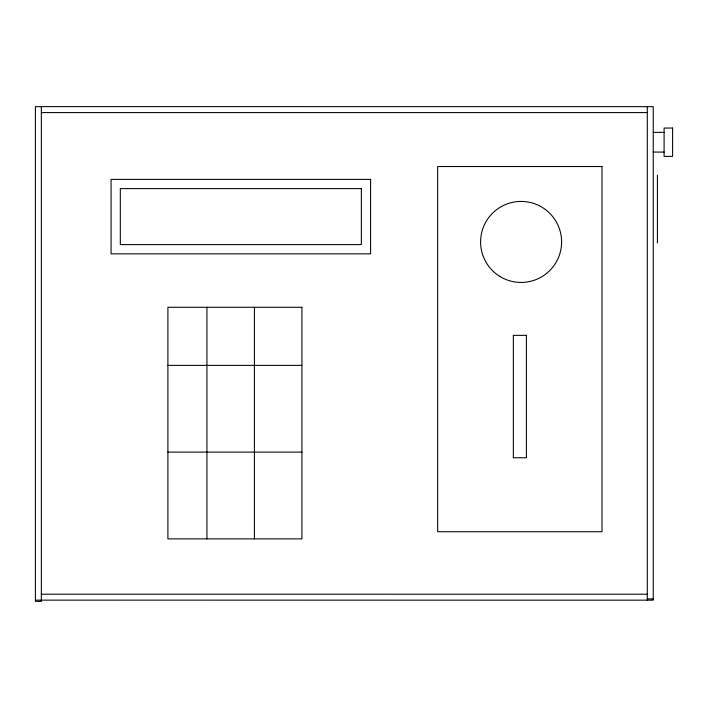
<?xml version="1.0" encoding="UTF-8"?>
<svg xmlns="http://www.w3.org/2000/svg" width="708" height="708" viewBox="0 0 708 708"><rect width="100%" height="100%" fill="white"/><g stroke="black" fill="none" stroke-linecap="round" stroke-linejoin="round"><path stroke-width="1.06" d="M41.347 112.59L647.289 112.59M653.236 132.369L664.095 132.369M653.236 152.078L664.095 152.078M167.902 365.372L301.918 365.372M167.902 452.12L301.918 452.12M41.347 594.216L647.289 594.216M647.289 598.906L653.236 598.906M35.4 600.136L653.236 600.163L653.236 106.651L35.4 106.625L35.4 601.375L41.347 601.375L41.347 106.625M657.413 175.106L657.413 243.03M647.289 106.642L647.289 600.163M254.42 307.272L254.42 538.876M206.931 307.272L206.931 538.876M672.6 128.051L664.095 128.051L664.095 156.397L672.6 156.397L672.6 128.051M602.004 166.53L437.668 166.53L437.668 531.726L602.004 531.726L602.004 166.53M370.594 179.381L111.076 179.381L111.076 253.853L370.594 253.853L370.594 179.381M361.346 188.62L120.316 188.62L120.316 244.605L361.346 244.605L361.346 188.62M301.918 307.272L167.902 307.272L167.902 538.876L301.918 538.876L301.918 307.272M526.416 335.353L513.344 335.353L513.344 457.766L526.416 457.766L526.416 335.353M499.627 276.279A40.506 40.506 0 0 0 561.577 243.34A40.506 40.506 0 0 0 502.078 206.17A40.506 40.506 0 0 0 499.627 276.279"/></g></svg>
